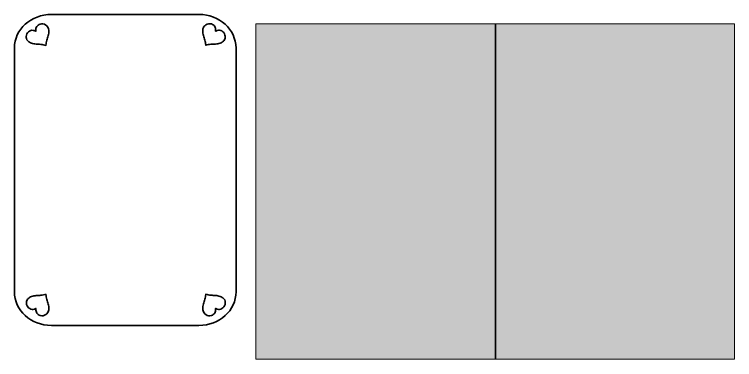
# Model space of a CAD drawing. Header units: inches. Extents: x -11 to 22.4, y -2.2 to 15.4.
# Drawn here: x -10.96 to 4.08, y 8.08 to 15.28 of the extents above; entities that cross this region are included whole.
import ezdxf

# ---------------------------------------------------------------- set-up
doc = ezdxf.new("R2010")
doc.units = ezdxf.units.IN
doc.header["$MEASUREMENT"] = 0
doc.layers.add('Layer 1', color=7, linetype='Continuous')

# ---------------------------------------------------------------- blocks, each defined once
blk = doc.blocks.new('block 4')
at = {"layer": 'Layer 1', "true_color": 0xee2a7b}
h = blk.add_hatch(color=230, dxfattribs=at)
h.dxf.hatch_style = 2
h.paths.add_polyline_path([(-5.922, 15.088), (4.078, 15.088), (4.078, 8.088), (-5.922, 8.088)])
at = {"layer": 'Layer 1', "lineweight": 0}
blk.add_lwpolyline([(-5.922, 15.088), (4.078, 15.088), (4.078, 8.088), (-5.922, 8.088), (-5.922, 15.088)], dxfattribs=at)
at = {"layer": 'Layer 1', "color": 7, "lineweight": 35, "true_color": 0xffffff}
blk.add_lwpolyline([(-0.916, 15.092), (-0.916, 8.078)], dxfattribs=at)

msp = doc.modelspace()

# ---------------------------------------------------------------- linework, layer by layer
at = {"layer": 'Layer 1', "color": 179, "lineweight": 35, "true_color": 0x231f20}
for points, knots in [([(-7.107, 15.285), (-7.107, 15.285), (-10.187, 15.285), (-10.187, 15.285), (-10.614, 15.285), (-10.961, 14.971), (-10.961, 14.583), (-10.961, 14.583), (-10.961, 9.492), (-10.961, 9.492), (-10.961, 9.104), (-10.615, 8.79), (-10.187, 8.79), (-10.187, 8.79), (-7.107, 8.79), (-7.107, 8.79), (-6.68, 8.79), (-6.333, 9.104), (-6.333, 9.492), (-6.333, 9.492), (-6.333, 14.583), (-6.333, 14.583), (-6.334, 14.971), (-6.68, 15.285), (-7.107, 15.285)], [0, 0, 0, 0, 1, 1, 1, 2, 2, 2, 3, 3, 3, 4, 4, 4, 5, 5, 5, 6, 6, 6, 7, 7, 7, 8, 8, 8, 8]), ([(-10.245, 14.89), (-10.251, 14.857), (-10.261, 14.825), (-10.27, 14.793), (-10.28, 14.761), (-10.29, 14.728), (-10.297, 14.694), (-10.3, 14.676), (-10.301, 14.66), (-10.304, 14.642), (-10.304, 14.64), (-10.304, 14.64), (-10.304, 14.639), (-10.322, 14.643), (-10.339, 14.649), (-10.357, 14.651), (-10.391, 14.658), (-10.427, 14.66), (-10.462, 14.663), (-10.494, 14.664), (-10.525, 14.665), (-10.557, 14.671), (-10.589, 14.676), (-10.619, 14.686), (-10.647, 14.704), (-10.668, 14.718), (-10.686, 14.736), (-10.698, 14.757), (-10.716, 14.786), (-10.718, 14.818), (-10.709, 14.851), (-10.698, 14.889), (-10.677, 14.918), (-10.643, 14.938), (-10.612, 14.954), (-10.58, 14.957), (-10.547, 14.947), (-10.536, 14.944), (-10.526, 14.939), (-10.516, 14.935), (-10.515, 14.935), (-10.514, 14.933), (-10.514, 14.932), (-10.514, 14.932), (-10.514, 14.932), (-10.512, 14.933), (-10.512, 14.939), (-10.514, 14.946), (-10.514, 14.951), (-10.515, 14.979), (-10.511, 15.007), (-10.495, 15.031), (-10.479, 15.057), (-10.454, 15.074), (-10.425, 15.082), (-10.383, 15.093), (-10.343, 15.088), (-10.307, 15.063), (-10.277, 15.043), (-10.259, 15.015), (-10.25, 14.982), (-10.239, 14.951), (-10.24, 14.921), (-10.245, 14.89)], [0, 0, 0, 0, 1, 1, 1, 2, 2, 2, 3, 3, 3, 4, 4, 4, 5, 5, 5, 6, 6, 6, 7, 7, 7, 8, 8, 8, 9, 9, 9, 10, 10, 10, 11, 11, 11, 12, 12, 12, 13, 13, 13, 14, 14, 14, 15, 15, 15, 16, 16, 16, 17, 17, 17, 18, 18, 18, 19, 19, 19, 20, 20, 20, 21, 21, 21, 21]), ([(-6.572, 14.758), (-6.584, 14.736), (-6.602, 14.719), (-6.623, 14.706), (-6.651, 14.688), (-6.68, 14.678), (-6.714, 14.672), (-6.744, 14.667), (-6.776, 14.665), (-6.808, 14.664), (-6.844, 14.663), (-6.879, 14.66), (-6.914, 14.653), (-6.932, 14.649), (-6.948, 14.644), (-6.966, 14.64), (-6.966, 14.64), (-6.966, 14.642), (-6.966, 14.643), (-6.969, 14.661), (-6.97, 14.679), (-6.973, 14.696), (-6.979, 14.729), (-6.99, 14.761), (-7, 14.794), (-7.009, 14.826), (-7.019, 14.858), (-7.025, 14.892), (-7.03, 14.922), (-7.032, 14.954), (-7.023, 14.985), (-7.014, 15.018), (-6.995, 15.046), (-6.966, 15.065), (-6.93, 15.089), (-6.89, 15.094), (-6.848, 15.085), (-6.818, 15.076), (-6.794, 15.06), (-6.777, 15.033), (-6.762, 15.008), (-6.757, 14.982), (-6.759, 14.954), (-6.759, 14.949), (-6.761, 14.942), (-6.761, 14.936), (-6.761, 14.936), (-6.761, 14.936), (-6.759, 14.935), (-6.758, 14.936), (-6.757, 14.936), (-6.757, 14.938), (-6.747, 14.942), (-6.736, 14.947), (-6.726, 14.95), (-6.693, 14.96), (-6.661, 14.957), (-6.63, 14.94), (-6.595, 14.921), (-6.573, 14.892), (-6.564, 14.854), (-6.552, 14.819), (-6.555, 14.788), (-6.572, 14.758)], [0, 0, 0, 0, 1, 1, 1, 2, 2, 2, 3, 3, 3, 4, 4, 4, 5, 5, 5, 6, 6, 6, 7, 7, 7, 8, 8, 8, 9, 9, 9, 10, 10, 10, 11, 11, 11, 12, 12, 12, 13, 13, 13, 14, 14, 14, 15, 15, 15, 16, 16, 16, 17, 17, 17, 18, 18, 18, 19, 19, 19, 20, 20, 20, 21, 21, 21, 21]), ([(-10.247, 9.097), (-10.257, 9.064), (-10.275, 9.036), (-10.304, 9.017), (-10.34, 8.993), (-10.38, 8.988), (-10.422, 8.997), (-10.452, 9.006), (-10.476, 9.022), (-10.493, 9.049), (-10.508, 9.074), (-10.514, 9.1), (-10.511, 9.128), (-10.511, 9.133), (-10.509, 9.14), (-10.509, 9.146), (-10.509, 9.146), (-10.509, 9.146), (-10.511, 9.147), (-10.512, 9.146), (-10.514, 9.146), (-10.514, 9.144), (-10.523, 9.14), (-10.534, 9.135), (-10.544, 9.132), (-10.577, 9.122), (-10.609, 9.125), (-10.64, 9.142), (-10.675, 9.161), (-10.697, 9.19), (-10.707, 9.228), (-10.716, 9.26), (-10.714, 9.292), (-10.695, 9.322), (-10.683, 9.344), (-10.665, 9.361), (-10.644, 9.375), (-10.616, 9.393), (-10.587, 9.403), (-10.554, 9.408), (-10.523, 9.414), (-10.491, 9.415), (-10.459, 9.417), (-10.423, 9.418), (-10.389, 9.421), (-10.354, 9.428), (-10.336, 9.432), (-10.319, 9.436), (-10.301, 9.44), (-10.301, 9.44), (-10.301, 9.439), (-10.301, 9.438), (-10.298, 9.419), (-10.297, 9.401), (-10.294, 9.385), (-10.289, 9.351), (-10.277, 9.319), (-10.268, 9.286), (-10.258, 9.254), (-10.248, 9.222), (-10.243, 9.189), (-10.24, 9.16), (-10.239, 9.128), (-10.247, 9.097)], [0, 0, 0, 0, 1, 1, 1, 2, 2, 2, 3, 3, 3, 4, 4, 4, 5, 5, 5, 6, 6, 6, 7, 7, 7, 8, 8, 8, 9, 9, 9, 10, 10, 10, 11, 11, 11, 12, 12, 12, 13, 13, 13, 14, 14, 14, 15, 15, 15, 16, 16, 16, 17, 17, 17, 18, 18, 18, 19, 19, 19, 20, 20, 20, 21, 21, 21, 21]), ([(-6.562, 9.228), (-6.573, 9.19), (-6.594, 9.161), (-6.629, 9.142), (-6.659, 9.125), (-6.691, 9.122), (-6.725, 9.132), (-6.736, 9.135), (-6.745, 9.14), (-6.755, 9.144), (-6.757, 9.144), (-6.758, 9.146), (-6.758, 9.147), (-6.758, 9.147), (-6.758, 9.147), (-6.759, 9.146), (-6.759, 9.14), (-6.758, 9.133), (-6.758, 9.128), (-6.757, 9.1), (-6.761, 9.072), (-6.776, 9.049), (-6.793, 9.022), (-6.818, 9.006), (-6.847, 8.997), (-6.889, 8.986), (-6.929, 8.992), (-6.965, 9.017), (-6.994, 9.036), (-7.012, 9.064), (-7.022, 9.097), (-7.03, 9.128), (-7.029, 9.16), (-7.023, 9.19), (-7.018, 9.224), (-7.008, 9.256), (-6.998, 9.288), (-6.989, 9.319), (-6.979, 9.353), (-6.972, 9.386), (-6.969, 9.404), (-6.968, 9.421), (-6.965, 9.439), (-6.965, 9.44), (-6.965, 9.44), (-6.965, 9.442), (-6.947, 9.438), (-6.93, 9.432), (-6.912, 9.429), (-6.877, 9.422), (-6.841, 9.421), (-6.807, 9.418), (-6.775, 9.417), (-6.744, 9.415), (-6.712, 9.41), (-6.68, 9.404), (-6.65, 9.394), (-6.622, 9.376), (-6.601, 9.363), (-6.583, 9.344), (-6.57, 9.324), (-6.555, 9.293), (-6.552, 9.261), (-6.562, 9.228)], [0, 0, 0, 0, 1, 1, 1, 2, 2, 2, 3, 3, 3, 4, 4, 4, 5, 5, 5, 6, 6, 6, 7, 7, 7, 8, 8, 8, 9, 9, 9, 10, 10, 10, 11, 11, 11, 12, 12, 12, 13, 13, 13, 14, 14, 14, 15, 15, 15, 16, 16, 16, 17, 17, 17, 18, 18, 18, 19, 19, 19, 20, 20, 20, 21, 21, 21, 21])]:
    msp.add_open_spline(points, degree=3, knots=knots, dxfattribs=at)

# ---------------------------------------------------------------- block references
at = {"layer": 'Layer 1'}
msp.add_blockref('block 4', (0, 0), dxfattribs=at)

doc.saveas('drawing.dxf')
